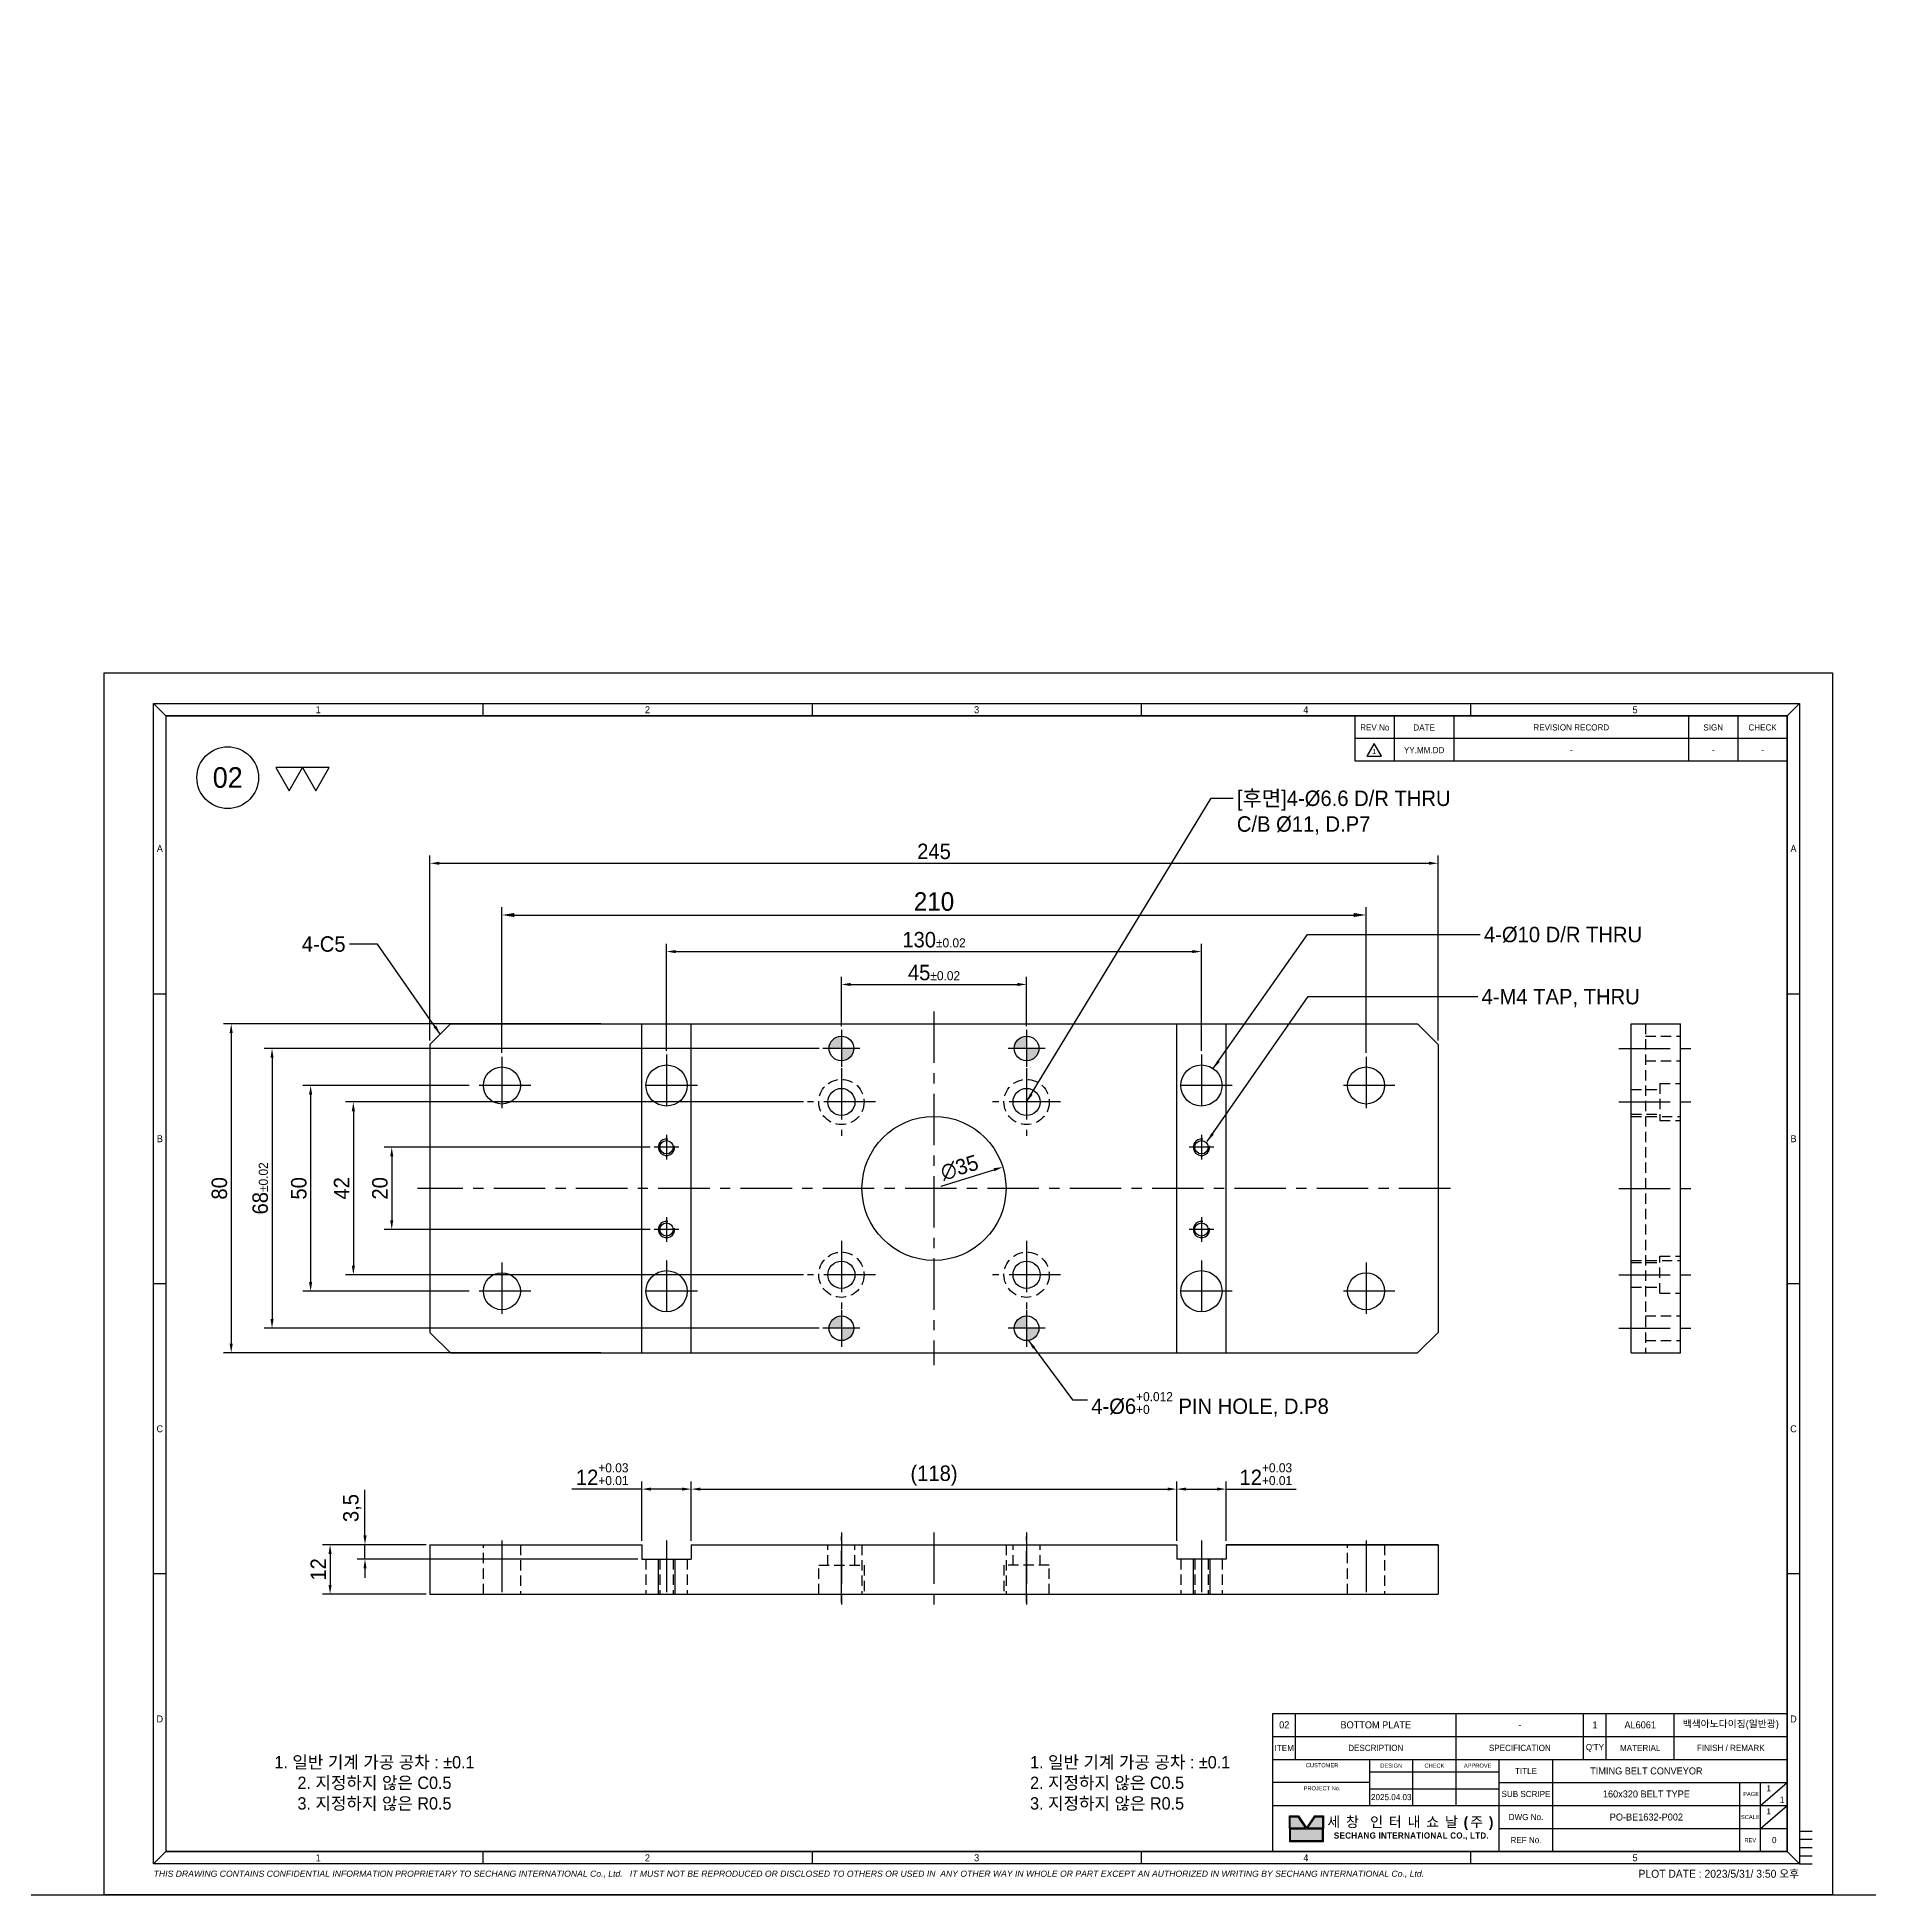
# Model space of a CAD drawing. Header units: inches. Extents: x 0 to 23821, y 0 to 11279.
# Drawn here: x 17463.3 to 17908.7, y 7287.6 to 7739.1 of the extents above; entities that cross this region are included whole.
import ezdxf
from ezdxf.enums import TextEntityAlignment as Align

# ---------------------------------------------------------------- set-up
doc = ezdxf.new("R2010")
doc.units = ezdxf.units.IN
doc.header["$LTSCALE"] = 10
doc.header["$MEASUREMENT"] = 0
for name, pattern in [('CENTER', [2, 1.25, -0.25, 0.25, -0.25]), ('HIDDEN', [0.375, 0.25, -0.125]), ('PHANTOM', [2.5, 1.25, -0.25, 0.25, -0.25, 0.25, -0.25])]:
    doc.linetypes.add(name, pattern=pattern)
doc.layers.get('Defpoints').update_dxf_attribs({"color": 8})
for name, color, linetype in [('11', 1, 'CENTER'), ('22', 2, 'HIDDEN'), ('66', 6, 'PHANTOM'), ('77', 40, 'HIDDEN'), ('CENTER LINE', 1, 'CENTER'), ('HIDDEN LINE', 4, 'HIDDEN'), ('T', 3, 'Continuous')]:
    doc.layers.add(name, color=color, linetype=linetype)
doc.styles.add('SCI', font='')
doc.styles.get('SCI').set_extended_font_data('Gulim')
doc.dimstyles.new('SCH', dxfattribs={"dimtxt": 2.5, "dimasz": 2, "dimexe": 1.25, "dimexo": 0.625, "dimtad": 1, "dimdec": 8, "dimtxsty": 'SCI', "dimcen": 2.5, "dimclrd": 4, "dimclre": 4, "dimclrt": 7, "dimadec": 8, "dimazin": 2, "dimtfac": 1, "dimtdec": 8, "dimtmove": 0, "dimatfit": 3, "dimfxl": 1, "dimarcsym": 0})
doc.dimstyles.new('SCH$0', dxfattribs={"dimtxt": 2.5, "dimasz": 2, "dimexe": 1.25, "dimexo": 0.625, "dimtad": 1, "dimdec": 3, "dimtxsty": 'SCI', "dimcen": 2.5, "dimclrd": 4, "dimclre": 4, "dimclrt": 7, "dimadec": 8, "dimazin": 2, "dimtfac": 1, "dimtdec": 3, "dimtmove": 0, "dimatfit": 3, "dimfxl": 1, "dimarcsym": 0})

# ---------------------------------------------------------------- blocks, each defined once
blk = doc.blocks.new('A$C5b8731fd')
for p, q in [((0, 0), (-2.25, -3.9)), ((2.25, -3.9), (0, 0)), ((-2.25, -3.9), (2.25, -3.9))]:
    blk.add_line(p, q)
blk = doc.blocks.new('*U546')
at = {"color": 2}
for points in [[(0, 0), (1.5, 2.6), (-1.5, 2.6)], [(3, 0), (4.5, 2.6), (1.5, 2.6)]]:
    blk.add_lwpolyline(points, close=True, dxfattribs=at)
blk = doc.blocks.new('SECHANG TITLE')
h = blk.add_hatch(color=162)
h.dxf.hatch_style = 1
h.paths.add_polyline_path([(6.08, -25.11), (4.21, -25.11), (4.21, -27.9), (7.94, -27.9)])
h.paths.add_polyline_path([(12.06, -25.11), (10.19, -25.11), (8.33, -27.9), (12.06, -27.9)])
h.paths.add_polyline_path([(12.06, -28.1), (4.21, -28.1), (4.21, -30.89), (12.06, -30.89)])
at = {"color": 3}
for p, q in [((125, 0), (125, -33.6)), ((0, -5.6), (125, -5.6)), ((0, -33.6), (0, -5.6)), ((5.5, -11.2), (5.5, -5.6)), ((44.5, -22.4), (44.5, -5.6)), ((75.5, -11.2), (75.5, -5.6)), ((81, -11.2), (81, -5.6)), ((97.5, -11.2), (97.5, -5.6)), ((0, -11.2), (125, -11.2)), ((23.5, -11.2), (23.5, -22.4)), ((34, -22.4), (34, -11.2)), ((55, -33.6), (55, -11.2)), ((68, -33.6), (68, -11.2)), ((23.5, -16.8), (0, -16.8)), ((23.5, -14.2), (55, -14.2)), ((55, -16.8), (125, -16.8)), ((113.5, -33.6), (113.5, -16.8)), ((118.5, -22.4), (125, -16.8)), ((118.5, -33.6), (118.5, -16.8)), ((0, -22.4), (125, -22.4)), ((23.5, -18.3), (55, -18.3)), ((118.5, -28), (125, -22.4)), ((55, -28), (125, -28)), ((0, -33.6), (125, -33.6))]:
    blk.add_line(p, q, dxfattribs=at)
for p, q in [((4, -28), (4, -24.9)), ((4, -24.9), (6.19, -24.9)), ((4.21, -27.9), (4.21, -25.11)), ((4.21, -25.11), (6.08, -25.11)), ((6.08, -25.11), (7.94, -27.9)), ((6.19, -24.9), (8.13, -27.81)), ((10.08, -24.9), (8.13, -27.81)), ((10.19, -25.11), (8.33, -27.9)), ((10.08, -24.9), (12.27, -24.9)), ((10.19, -25.11), (12.06, -25.11)), ((12.06, -25.11), (12.06, -27.9)), ((12.27, -24.9), (12.27, -28)), ((4, -28), (4, -31.1)), ((4, -31.1), (12.27, -31.1)), ((7.94, -27.9), (4.21, -27.9)), ((12.06, -28.1), (4.21, -28.1)), ((4.21, -28.1), (4.21, -30.89)), ((4.21, -30.89), (12.06, -30.89)), ((12.06, -27.9), (8.33, -27.9)), ((12.06, -30.89), (12.06, -28.1)), ((12.27, -31.1), (12.27, -28))]:
    blk.add_line(p, q)
at = {"attachment_point": 5, "style": 'SCI'}
for s, insert, char_height, width in [('ITEM', (2.75, -8.4), 1.5, 5.5), ('DESCRIPTION', (25, -8.4), 1.5, 39), ('SPECIFICATION', (60, -8.4), 1.5, 31), ("Q'TY", (78.25, -8.4), 1.5, 5.5), ('MATERIAL', (89.25, -8.4), 1.5, 16.5), ('FINISH / REMARK', (111.25, -8.4), 1.5, 27.5), (' CUSTOMER', (11.75, -12.6), 1, 23.5), ('DESIGN', (28.75, -12.7), 1, 10.5), ('CHECK', (39.25, -12.7), 1, 10.5), ('APPROVE', (49.75, -12.7), 1, 10.5), ('TITLE', (61.5, -14), 1.5, 13), (' PROJECT No.', (11.75, -18.2), 1, 23.5), ('SUB SCRIPE', (61.5, -19.6), 1.5, 13), (' PAGE', (116, -19.6), 1, 5), ('{\\fGulim|b1|i0|c129|p50;\\T1.45;세창 인터내쇼날(주)}', (33.63, -26.75), 2.5, 38.7333), ('DWG No.', (61.5, -25.2), 1.5, 13), ('SCALE', (116, -25.2), 1, 5), ('{\\fGulim|b1|i0|c129|p50;\\T1.05;SECHANG INTERNATIONAL CO., LTD.}', (33.63, -29.85), 1.5, 38.7333), ('REF No.', (61.5, -30.8), 1.5, 13), ('REV', (116, -30.8), 1, 5)]:
    blk.add_mtext(s, dxfattribs=dict(at, insert=insert, char_height=char_height, width=width))
blk = doc.blocks.new('SECHANG REV')
at = {"color": 7}
blk.add_line((-52.5, 0), (-52.5, 5.5), dxfattribs=at)
at = {"color": 3}
for p, q in [((-43, 5.5), (-43, 0)), ((-28.5, 5.5), (-28.5, 0)), ((28.5, 5.5), (28.5, 0)), ((40.5, 5.5), (40.5, 0)), ((52.5, 5.5), (52.5, 0))]:
    blk.add_line(p, q, dxfattribs=at)
blk.add_line((52.5, 0), (-52.5, 0))
blk = doc.blocks.new('SECHANG A3')
at = {"color": 2}
for p, q in [((-198, 289.5), (-195, 286.5)), ((-118, 289.5), (-118, 286.5)), ((-38, 289.5), (-38, 286.5)), ((42, 289.5), (42, 286.5)), ((122, 289.5), (122, 286.5)), ((202, 289.5), (199, 286.5)), ((-195, 10.5), (-198, 7.5)), ((-118, 10.5), (-118, 7.5)), ((-38, 10.5), (-38, 7.5)), ((42, 10.5), (42, 7.5)), ((122, 10.5), (122, 7.5)), ((199, 10.5), (202, 7.5))]:
    blk.add_line(p, q, dxfattribs=at)
at = {"color": 3}
blk.add_line((94, 286.5), (199, 286.5), dxfattribs=at)
for p, q in [((-198, 219), (-195, 219)), ((199, 219), (202, 219)), ((-195, 148.5), (-198, 148.5)), ((202, 148.5), (199, 148.5)), ((-195, 78), (-198, 78)), ((202, 78), (199, 78)), ((202, 15.5), (205, 15.5))]:
    blk.add_line(p, q)
at = {"color": 1}
blk.add_lwpolyline([(-210, 297), (210, 297), (210, 0), (-210, 0)], close=True, dxfattribs=at)
at = {"color": 2}
blk.add_lwpolyline([(-198, 289.5), (202, 289.5), (202, 7.5), (-198, 7.5)], close=True, dxfattribs=at)
at = {"const_width": 0.4}
blk.add_lwpolyline([(-195, 286.5), (199, 286.5), (199, 10.5), (-195, 10.5)], close=True, dxfattribs=at)
at = {"layer": '11', "ltscale": 5}
blk.add_line((202, 11.5), (205, 11.5), dxfattribs=at)
at = {"layer": '22', "ltscale": 5}
blk.add_line((202, 13.5), (205, 13.5), dxfattribs=at)
at = {"layer": '66', "ltscale": 3}
blk.add_line((202, 9.5), (205, 9.5), dxfattribs=at)
at = {"layer": 'T'}
blk.add_line((202, 7.5), (205, 7.5), dxfattribs=at)
for name, p in [('SECHANG REV', (146.5, 281)), ('SECHANG TITLE', (74, 44.1))]:
    blk.add_blockref(name, p)
at = {"linetype": 'Continuous', "style": 'SCI'}
blk.add_text('PLOT DATE : 2023/5/31/ 3:50 오후', height=1.92, dxfattribs=at).set_placement((201.86, 4.16), align=Align.RIGHT)
at = {"color": 2, "style": 'SCI'}
for s, insert, char_height, width, attachment_point in [('1', (-158, 288), 1.7, 80, 5), ('2', (-78, 288), 1.7, 80, 5), ('3', (2, 288), 1.7, 80, 5), ('4', (82, 288), 1.7, 80, 5), ('5', (162, 288), 1.7, 80, 5), ('A', (-196.5, 254.25), 1.7, 3, 5), ('A', (200.5, 254.25), 1.7, 3, 5), ('B', (-196.5, 183.75), 1.7, 3, 5), ('B', (200.5, 183.75), 1.7, 3, 5), ('C', (-196.5, 113.25), 1.7, 3, 5), ('C', (200.5, 113.25), 1.7, 3, 5), ('D', (-196.5, 42.75), 1.7, 3, 5), ('D', (200.5, 42.75), 1.7, 3, 5), ('1. 일반 기계 가공 공차 : ±0.1\\P2. 지정하지 않은 C0.5\\P3. 지정하지 않은 R0.5', (14.98, 27.07), 3, 83.5818, 4), ('TIMING BELT CONVEYOR', (164.75, 30.1), 1.7, 45.5, 5), ('2025.04.03', (102.75, 23.75), 1.5, 10.5, 5), ('\\pi1.42726;1', (195.75, 23.1), 1.5, 3.25, 4), ('1', (-158, 9), 1.7, 80, 5), ('2', (-78, 9), 1.7, 80, 5), ('3', (2, 9), 1.7, 80, 5), ('4', (82, 9), 1.7, 80, 5), ('5', (162, 9), 1.7, 80, 5)]:
    blk.add_mtext(s, dxfattribs=dict(at, insert=insert, char_height=char_height, width=width, attachment_point=attachment_point))
at = {"char_height": 1.5, "attachment_point": 5, "style": 'SCI'}
for s, insert, width in [('REV.No', (98.75, 283.7), 9.5), ('DATE', (110.75, 283.7), 14.5), ('REVISION RECORD', (146.5, 283.7), 57), ('SIGN', (181, 283.7), 12), ('CHECK', (193, 283.7), 12)]:
    blk.add_mtext(s, dxfattribs=dict(at, insert=insert, width=width))
at = {"color": 3, "insert": (-198, 5), "char_height": 1.5, "width": 400.0238, "attachment_point": 4, "style": 'SCI'}
blk.add_mtext('{\\fArial|b0|i1|c0|p34;THIS DRAWING CONTAINS CONFIDENTIAL INFORMATION PROPRIETARY TO SECHANG INTERNATIONAL Co., Ltd.   IT MUST NOT BE REPRODUCED OR DISCLOSED TO OTHERS OR USED IN  ANY OTHER WAY IN WHOLE OR PART EXCEPT AN AUTHORIZED IN WRITING BY SECHANG INTERNATIONAL Co., Ltd.  }', dxfattribs=at)
blk = doc.blocks.new('A$C22515e4a')
at = {"color": 3}
for p, q in [((0, 0), (125, 0)), ((0, -5.6), (0, 0)), ((5.5, -5.6), (5.5, 0)), ((44.5, -5.6), (44.5, 0)), ((75.5, -5.6), (75.5, 0)), ((81, -5.6), (81, 0)), ((97.5, -5.6), (97.5, 0)), ((125, 0), (125, -5.6))]:
    blk.add_line(p, q, dxfattribs=at)
blk = doc.blocks.new('A$C5B735772')
for p, q in [((-12, 0), (-12, 80)), ((-12, 80), (0, 80)), ((0, 0), (0, 80)), ((-12, 0), (0, 0))]:
    blk.add_line(p, q)
at = {"layer": 'CENTER LINE'}
for p, q in [((-15, 74), (3, 74)), ((-15, 61), (3, 61)), ((-15, 40), (3, 40)), ((-15, 19), (3, 19)), ((-15, 6), (3, 6))]:
    blk.add_line(p, q, dxfattribs=at)
at = {"layer": 'HIDDEN LINE'}
for p, q in [((-8.5, 80), (-8.5, 0)), ((-8.5, 77), (0, 77)), ((-8.5, 71), (0, 71)), ((-12, 64), (-5, 64)), ((-5, 65.5), (-5, 56.5)), ((-5, 65.5), (0, 65.5)), ((-12, 58), (-5, 58)), ((-12, 57.5), (0, 57.5)), ((-5, 56.5), (0, 56.5)), ((-5, 14.5), (-5, 23.5)), ((-5, 23.5), (0, 23.5)), ((-12, 22.5), (0, 22.5)), ((-12, 22), (-5, 22)), ((-12, 16), (-5, 16)), ((-5, 14.5), (0, 14.5)), ((-8.5, 9), (0, 9)), ((-8.5, 3), (0, 3))]:
    blk.add_line(p, q, dxfattribs=at)
blk = doc.blocks.new('*D1831')
at = {"color": 4, "lineweight": -2, "transparency": 16777216}
for p, q in [((17658.75, 7498.76), (17658.75, 7510.75)), ((17661, 7508.88), (17701.5, 7508.88)), ((17703.75, 7498.76), (17703.75, 7510.75))]:
    blk.add_line(p, q, dxfattribs=at)
at = {"color": 4, "transparency": 16777216}
for points in [[(17661, 7509.25), (17661, 7508.5), (17658.75, 7508.88)], [(17701.5, 7509.25), (17701.5, 7508.5), (17703.75, 7508.88)]]:
    blk.add_solid(points, dxfattribs=at)
at = {"layer": 'Defpoints', "color": 0, "transparency": 16777216}
for p in [(17703.75, 7508.88), (17658.75, 7497.82), (17703.75, 7497.82)]:
    blk.add_point(p, dxfattribs=at)
at = {"color": 7, "transparency": 16777216, "insert": (17681.25, 7511.74), "char_height": 3.75, "width": 14.2181, "attachment_point": 5, "style": 'SCI'}
blk.add_mtext('45{\\H0.59x;%%P0.02}', dxfattribs=at)
blk = doc.blocks.new('*D1832')
at = {"color": 4, "lineweight": -2, "transparency": 16777216}
for p, q in [((17610.25, 7386.23), (17593.22, 7386.23)), ((17610.25, 7373.65), (17610.25, 7388.11)), ((17620, 7386.23), (17612.5, 7386.23)), ((17622.25, 7373.65), (17622.25, 7388.11))]:
    blk.add_line(p, q, dxfattribs=at)
at = {"color": 4, "transparency": 16777216}
for points in [[(17612.5, 7386.61), (17612.5, 7385.86), (17610.25, 7386.23)], [(17620, 7386.61), (17620, 7385.86), (17622.25, 7386.23)]]:
    blk.add_solid(points, dxfattribs=at)
at = {"layer": 'Defpoints', "color": 0, "transparency": 16777216}
for p in [(17622.25, 7386.23), (17610.25, 7372.71), (17622.25, 7372.71)]:
    blk.add_point(p, dxfattribs=at)
at = {"color": 7, "transparency": 16777216, "insert": (17600.61, 7389.86), "char_height": 3.75, "attachment_point": 5, "style": 'SCI'}
blk.add_mtext('12{\\H0.59x;\\S+0.03^ +0.01;}', dxfattribs=at)
blk = doc.blocks.new('*D1833')
at = {"color": 4, "lineweight": -2, "transparency": 16777216}
for p, q in [((17740.25, 7373.65), (17740.25, 7388.11)), ((17742.5, 7386.23), (17750, 7386.23)), ((17752.25, 7373.65), (17752.25, 7388.11)), ((17752.25, 7386.23), (17769.27, 7386.23))]:
    blk.add_line(p, q, dxfattribs=at)
at = {"color": 4, "transparency": 16777216}
for points in [[(17742.5, 7386.61), (17742.5, 7385.86), (17740.25, 7386.23)], [(17750, 7386.61), (17750, 7385.86), (17752.25, 7386.23)]]:
    blk.add_solid(points, dxfattribs=at)
at = {"layer": 'Defpoints', "color": 0, "transparency": 16777216}
for p in [(17752.25, 7386.23), (17740.25, 7372.71), (17752.25, 7372.71)]:
    blk.add_point(p, dxfattribs=at)
at = {"color": 7, "transparency": 16777216, "insert": (17761.88, 7389.86), "char_height": 3.75, "attachment_point": 5, "style": 'SCI'}
blk.add_mtext('12{\\H0.59x;\\S+0.03^ +0.01;}', dxfattribs=at)
blk = doc.blocks.new('*D1722')
at = {"color": 4, "lineweight": -2, "transparency": 16777216}
for p, q in [((17622.25, 7373.65), (17622.25, 7388.11)), ((17624.5, 7386.23), (17738, 7386.23)), ((17740.25, 7373.65), (17740.25, 7388.11))]:
    blk.add_line(p, q, dxfattribs=at)
at = {"color": 4, "transparency": 16777216}
for points in [[(17624.5, 7386.61), (17624.5, 7385.86), (17622.25, 7386.23)], [(17738, 7386.61), (17738, 7385.86), (17740.25, 7386.23)]]:
    blk.add_solid(points, dxfattribs=at)
at = {"layer": 'Defpoints', "color": 0, "transparency": 16777216}
for p in [(17740.25, 7386.23), (17622.25, 7372.71), (17740.25, 7372.71)]:
    blk.add_point(p, dxfattribs=at)
at = {"color": 7, "transparency": 16777216, "insert": (17681.25, 7389.53), "char_height": 3.75, "attachment_point": 5, "style": 'SCI'}
blk.add_mtext('(118)', dxfattribs=at)
blk = doc.blocks.new('*D1834')
at = {"color": 4, "lineweight": -2, "transparency": 16777216}
for p, q in [((17542.97, 7374.96), (17542.97, 7386.05)), ((17557.81, 7372.71), (17541.1, 7372.71)), ((17542.97, 7369.21), (17542.97, 7372.71)), ((17609.31, 7369.21), (17541.1, 7369.21)), ((17542.97, 7366.96), (17542.97, 7364.71))]:
    blk.add_line(p, q, dxfattribs=at)
at = {"color": 4, "transparency": 16777216}
for points in [[(17542.6, 7374.96), (17543.35, 7374.96), (17542.97, 7372.71)], [(17542.6, 7366.96), (17543.35, 7366.96), (17542.97, 7369.21)]]:
    blk.add_solid(points, dxfattribs=at)
at = {"layer": 'Defpoints', "color": 0, "transparency": 16777216}
for p in [(17542.97, 7372.71), (17558.75, 7372.71), (17610.25, 7369.21)]:
    blk.add_point(p, dxfattribs=at)
at = {"color": 7, "transparency": 16777216, "insert": (17539.88, 7381.63), "char_height": 3.75, "attachment_point": 5, "rotation": 90, "style": 'SCI'}
blk.add_mtext('3,5', dxfattribs=at)
blk = doc.blocks.new('*D1835')
at = {"color": 4, "lineweight": -2, "transparency": 16777216}
for p, q in [((17557.81, 7372.71), (17532.61, 7372.71)), ((17534.48, 7370.46), (17534.48, 7362.96)), ((17557.81, 7360.71), (17532.61, 7360.71))]:
    blk.add_line(p, q, dxfattribs=at)
at = {"color": 4, "transparency": 16777216}
for points in [[(17534.11, 7370.46), (17534.86, 7370.46), (17534.48, 7372.71)], [(17534.11, 7362.96), (17534.86, 7362.96), (17534.48, 7360.71)]]:
    blk.add_solid(points, dxfattribs=at)
at = {"layer": 'Defpoints', "color": 0, "transparency": 16777216}
for p in [(17558.75, 7372.71), (17534.48, 7360.71), (17558.75, 7360.71)]:
    blk.add_point(p, dxfattribs=at)
at = {"color": 7, "transparency": 16777216, "insert": (17531.62, 7366.71), "char_height": 3.75, "attachment_point": 5, "rotation": 90, "style": 'SCI'}
blk.add_mtext('12', dxfattribs=at)
blk = doc.blocks.new('*D1836')
at = {"color": 4, "lineweight": -2, "transparency": 16777216}
for p, q in [((17649.56, 7480.32), (17538.27, 7480.32)), ((17540.14, 7478.07), (17540.14, 7440.57)), ((17649.56, 7438.32), (17538.27, 7438.32))]:
    blk.add_line(p, q, dxfattribs=at)
at = {"color": 4, "transparency": 16777216}
for points in [[(17539.77, 7478.07), (17540.52, 7478.07), (17540.14, 7480.32)], [(17539.77, 7440.57), (17540.52, 7440.57), (17540.14, 7438.32)]]:
    blk.add_solid(points, dxfattribs=at)
at = {"layer": 'Defpoints', "color": 0, "transparency": 16777216}
for p in [(17650.5, 7480.32), (17540.14, 7438.32), (17650.5, 7438.32)]:
    blk.add_point(p, dxfattribs=at)
at = {"color": 7, "transparency": 16777216, "insert": (17537.28, 7459.32), "char_height": 3.75, "attachment_point": 5, "rotation": 90, "style": 'SCI'}
blk.add_mtext('42', dxfattribs=at)
blk = doc.blocks.new('*D1837')
at = {"color": 4, "lineweight": -2, "transparency": 16777216}
for p, q in [((17612.31, 7469.32), (17547.6, 7469.32)), ((17549.47, 7467.07), (17549.47, 7451.57)), ((17612.31, 7449.32), (17547.6, 7449.32))]:
    blk.add_line(p, q, dxfattribs=at)
at = {"color": 4, "transparency": 16777216}
for points in [[(17549.1, 7467.07), (17549.85, 7467.07), (17549.47, 7469.32)], [(17549.1, 7451.57), (17549.85, 7451.57), (17549.47, 7449.32)]]:
    blk.add_solid(points, dxfattribs=at)
at = {"layer": 'Defpoints', "color": 0, "transparency": 16777216}
for p in [(17613.25, 7469.32), (17549.47, 7449.32), (17613.25, 7449.32)]:
    blk.add_point(p, dxfattribs=at)
at = {"color": 7, "transparency": 16777216, "insert": (17546.61, 7459.32), "char_height": 3.75, "attachment_point": 5, "rotation": 90, "style": 'SCI'}
blk.add_mtext('20', dxfattribs=at)
blk = doc.blocks.new('*D1838')
at = {"color": 4, "lineweight": -2, "transparency": 16777216}
for p, q in [((17568.31, 7484.32), (17527.88, 7484.32)), ((17529.76, 7482.07), (17529.76, 7436.57)), ((17568.31, 7434.32), (17527.88, 7434.32))]:
    blk.add_line(p, q, dxfattribs=at)
at = {"color": 4, "transparency": 16777216}
for points in [[(17529.38, 7482.07), (17530.13, 7482.07), (17529.76, 7484.32)], [(17529.38, 7436.57), (17530.13, 7436.57), (17529.76, 7434.32)]]:
    blk.add_solid(points, dxfattribs=at)
at = {"layer": 'Defpoints', "color": 0, "transparency": 16777216}
for p in [(17569.25, 7484.32), (17529.76, 7434.32), (17569.25, 7434.32)]:
    blk.add_point(p, dxfattribs=at)
at = {"color": 7, "transparency": 16777216, "insert": (17526.9, 7459.32), "char_height": 3.75, "attachment_point": 5, "rotation": 90, "style": 'SCI'}
blk.add_mtext('50', dxfattribs=at)
blk = doc.blocks.new('*D1839')
at = {"color": 4, "lineweight": -2, "transparency": 16777216}
for p, q in [((17653.31, 7493.32), (17518.51, 7493.32)), ((17520.38, 7491.07), (17520.38, 7427.57)), ((17653.31, 7425.32), (17518.51, 7425.32))]:
    blk.add_line(p, q, dxfattribs=at)
at = {"color": 4, "transparency": 16777216}
for points in [[(17520.01, 7491.07), (17520.76, 7491.07), (17520.38, 7493.32)], [(17520.01, 7427.57), (17520.76, 7427.57), (17520.38, 7425.32)]]:
    blk.add_solid(points, dxfattribs=at)
at = {"layer": 'Defpoints', "color": 0, "transparency": 16777216}
for p in [(17654.25, 7493.32), (17520.38, 7425.32), (17654.25, 7425.32)]:
    blk.add_point(p, dxfattribs=at)
at = {"color": 7, "transparency": 16777216, "insert": (17517.52, 7459.32), "char_height": 3.75, "attachment_point": 5, "rotation": 90, "style": 'SCI'}
blk.add_mtext('68{\\H0.59x;%%p0.02}', dxfattribs=at)
blk = doc.blocks.new('*D1840')
at = {"color": 4, "lineweight": -2, "transparency": 16777216}
for p, q in [((17600.31, 7499.32), (17508.58, 7499.32)), ((17510.46, 7497.07), (17510.46, 7421.57)), ((17600.31, 7419.32), (17508.58, 7419.32))]:
    blk.add_line(p, q, dxfattribs=at)
at = {"color": 4, "transparency": 16777216}
for points in [[(17510.08, 7497.07), (17510.83, 7497.07), (17510.46, 7499.32)], [(17510.08, 7421.57), (17510.83, 7421.57), (17510.46, 7419.32)]]:
    blk.add_solid(points, dxfattribs=at)
at = {"layer": 'Defpoints', "color": 0, "transparency": 16777216}
for p in [(17601.25, 7499.32), (17510.46, 7419.32), (17601.25, 7419.32)]:
    blk.add_point(p, dxfattribs=at)
at = {"color": 7, "transparency": 16777216, "insert": (17507.6, 7459.32), "char_height": 3.75, "attachment_point": 5, "rotation": 90, "style": 'SCI'}
blk.add_mtext('80', dxfattribs=at)
blk = doc.blocks.new('*D1841')
at = {"color": 4, "lineweight": -2, "transparency": 16777216}
for p, q in [((17616.25, 7492.76), (17616.25, 7518.74)), ((17618.5, 7516.86), (17744, 7516.86)), ((17746.25, 7492.76), (17746.25, 7518.74))]:
    blk.add_line(p, q, dxfattribs=at)
at = {"color": 4, "transparency": 16777216}
for points in [[(17618.5, 7517.24), (17618.5, 7516.49), (17616.25, 7516.86)], [(17744, 7517.24), (17744, 7516.49), (17746.25, 7516.86)]]:
    blk.add_solid(points, dxfattribs=at)
at = {"layer": 'Defpoints', "color": 0, "transparency": 16777216}
for p in [(17746.25, 7516.86), (17616.25, 7491.82), (17746.25, 7491.82)]:
    blk.add_point(p, dxfattribs=at)
at = {"color": 7, "transparency": 16777216, "insert": (17681.25, 7519.73), "char_height": 3.75, "attachment_point": 5, "style": 'SCI'}
blk.add_mtext('130{\\H0.59x;%%p0.02}', dxfattribs=at)
blk = doc.blocks.new('*D1842')
at = {"color": 4, "lineweight": -2, "transparency": 16777216}
for p, q in [((17558.75, 7495.26), (17558.75, 7540.2)), ((17803.75, 7495.26), (17803.75, 7540.2)), ((17561, 7538.32), (17801.5, 7538.32))]:
    blk.add_line(p, q, dxfattribs=at)
at = {"color": 4, "transparency": 16777216}
for points in [[(17561, 7538.7), (17561, 7537.95), (17558.75, 7538.32)], [(17801.5, 7538.7), (17801.5, 7537.95), (17803.75, 7538.32)]]:
    blk.add_solid(points, dxfattribs=at)
at = {"layer": 'Defpoints', "color": 0, "transparency": 16777216}
for p in [(17803.75, 7538.32), (17558.75, 7494.32), (17803.75, 7494.32)]:
    blk.add_point(p, dxfattribs=at)
at = {"color": 7, "transparency": 16777216, "insert": (17681.25, 7541.19), "char_height": 3.75, "attachment_point": 5, "style": 'SCI'}
blk.add_mtext('245', dxfattribs=at)
blk = doc.blocks.new('*D1843')
at = {"color": 4, "lineweight": -2, "transparency": 16777216}
blk.add_line((17682.98, 7459.86), (17695.81, 7463.84), dxfattribs=at)
at = {"color": 4, "transparency": 16777216}
blk.add_solid([(17695.7, 7464.2), (17695.92, 7463.48), (17697.96, 7464.5)], dxfattribs=at)
at = {"layer": 'Defpoints', "color": 0, "transparency": 16777216}
for p in [(17697.96, 7464.5), (17664.53, 7454.13)]:
    blk.add_point(p, dxfattribs=at)
at = {"color": 7, "transparency": 16777216, "insert": (17687.45, 7464.34), "char_height": 3.75, "attachment_point": 5, "rotation": 17.2402, "style": 'SCI'}
blk.add_mtext('∅35', dxfattribs=at)
blk = doc.blocks.new('A$Cde07e962')
h = blk.add_hatch(color=256)
h.paths.add_polyline_path([(34, 19.5), (34, 22.5), (31, 22.5, 0.414214)])
h.paths.add_polyline_path([(37, 22.5, 0.414214), (34, 25.5), (34, 22.5)])
h.paths.add_polyline_path([(34, -25.5), (34, -22.5), (31, -22.5, 0.414214)])
h.paths.add_polyline_path([(37, -22.5, 0.414214), (34, -19.5), (34, -22.5)])
h.paths.add_polyline_path([(-31, 22.5, 0.414214), (-34, 25.5), (-34, 22.5)])
h.paths.add_polyline_path([(-34, 19.5), (-34, 22.5), (-37, 22.5, 0.414214)])
h.paths.add_polyline_path([(-31, -22.5, 0.414214), (-34, -19.5), (-34, -22.5)])
h.paths.add_polyline_path([(-34, -25.5), (-34, -22.5), (-37, -22.5, 0.414214)])
for p, q in [((-40, 117.5), (-35, 122.5)), ((-35, 122.5), (35, 122.5)), ((35, 122.5), (40, 117.5)), ((-40, -117.5), (-40, 117.5)), ((40, -117.5), (40, 117.5)), ((40, 71), (-40, 71)), ((40, 59), (-40, 59)), ((40, -59), (-40, -59)), ((40, -71), (-40, -71)), ((-35, -122.5), (-40, -117.5)), ((40, -117.5), (35, -122.5)), ((-35, -122.5), (35, -122.5))]:
    blk.add_line(p, q)
for centre, radius in [((-25, 105), 4.5), ((25, 105), 4.5), ((-25, 65), 5), ((25, 65), 5), ((-10, 65), 1.62), ((10, 65), 1.62), ((-34, 22.5), 3), ((-21, 22.5), 3.3), ((21, 22.5), 3.3), ((34, 22.5), 3), ((0, 0), 17.5), ((-34, -22.5), 3), ((-21, -22.5), 3.3), ((21, -22.5), 3.3), ((34, -22.5), 3), ((-25, -65), 5), ((25, -65), 5), ((-10, -65), 1.62), ((10, -65), 1.62), ((-25, -105), 4.5), ((25, -105), 4.5)]:
    blk.add_circle(centre, radius)
at = {"layer": '11'}
for p, q in [((0, 125.5), (0, -125.5)), ((-25, 112), (-25, 98)), ((25, 112), (25, 98)), ((-32, 105), (-18, 105)), ((18, 105), (32, 105)), ((-25, 72.5), (-25, 57.5)), ((25, 72.5), (25, 57.5)), ((-10, 68), (-10, 62)), ((10, 68), (10, 62)), ((-32.5, 65), (-17.5, 65)), ((-13, 65), (-7, 65)), ((7, 65), (13, 65)), ((17.5, 65), (32.5, 65)), ((-21, 30.75), (-21, 14.25)), ((21, 30.75), (21, 14.25)), ((-34, 27), (-34, 18)), ((34, 27), (34, 18)), ((-38.5, 22.5), (-29.5, 22.5)), ((-29.25, 22.5), (-12.75, 22.5)), ((12.75, 22.5), (29.25, 22.5)), ((29.5, 22.5), (38.5, 22.5)), ((-43, 0), (43, 0)), ((-34, -18), (-34, -27)), ((-21, -14.25), (-21, -30.75)), ((21, -14.25), (21, -30.75)), ((34, -18), (34, -27)), ((-38.5, -22.5), (-29.5, -22.5)), ((-29.25, -22.5), (-12.75, -22.5)), ((12.75, -22.5), (29.25, -22.5)), ((29.5, -22.5), (38.5, -22.5)), ((-25, -57.5), (-25, -72.5)), ((25, -57.5), (25, -72.5)), ((-10, -62), (-10, -68)), ((10, -62), (10, -68)), ((-32.5, -65), (-17.5, -65)), ((-13, -65), (-7, -65)), ((7, -65), (13, -65)), ((17.5, -65), (32.5, -65)), ((-25, -98), (-25, -112)), ((25, -98), (25, -112)), ((-32, -105), (-18, -105)), ((18, -105), (32, -105))]:
    blk.add_line(p, q, dxfattribs=at)
at = {"layer": '22'}
for centre in [(-21, 22.5), (21, 22.5), (-21, -22.5), (21, -22.5)]:
    blk.add_circle(centre, 5.5, dxfattribs=at)
at = {"layer": 'T'}
for centre in [(-10, 65), (10, 65), (-10, -65), (10, -65)]:
    blk.add_arc(centre, 2, 170.0082, 99.9928, dxfattribs=at)
blk = doc.blocks.new('A$Cbb017167')
for p, q in [((-37.5, 12), (14, 12)), ((-37.5, 12), (-37.5, 0)), ((14, 12), (14, 8.5)), ((26, 12), (144, 12)), ((26, 12), (26, 8.5)), ((144, 12), (144, 8.5)), ((156, 12), (207.5, 12)), ((207.5, 12), (156, 12)), ((156, 12), (207.5, 12)), ((156, 12), (156, 8.5)), ((207.5, 12), (207.5, 0)), ((14, 8.5), (26, 8.5)), ((156, 8.5), (144, 8.5)), ((-37.5, 0), (207.5, 0))]:
    blk.add_line(p, q)
at = {"layer": '11'}
for p, q in [((62.5, 15), (62.5, -3)), ((62.5, -2), (62.5, 14)), ((85, 15), (85, -3)), ((107.5, 15), (107.5, -3)), ((107.5, -2), (107.5, 14)), ((-20, 13), (-20, -1)), ((20, 13), (20, -1)), ((150, 13), (150, -1)), ((190, 13), (190, -1))]:
    blk.add_line(p, q, dxfattribs=at)
at = {"layer": '22'}
for p, q in [((-24.5, 0), (-24.5, 12)), ((-15.5, 12), (-15.5, 0)), ((59.2, 7), (59.2, 12)), ((65.8, 7), (65.8, 12)), ((104.2, 7), (104.2, 12)), ((110.8, 7), (110.8, 12)), ((185.5, 0), (185.5, 12)), ((194.5, 12), (194.5, 0)), ((15, 8.5), (15, 0)), ((18.38, 8.5), (18.38, 0)), ((21.62, 8.5), (21.62, 0)), ((25, 8.5), (25, 0)), ((57, 0), (57, 7)), ((57, 7), (68, 7)), ((68, 7), (68, 0)), ((113, 7), (102, 7)), ((102, 7), (102, 0)), ((113, 0), (113, 7)), ((145, 8.5), (145, 0)), ((148.38, 8.5), (148.38, 0)), ((151.62, 8.5), (151.62, 0)), ((155, 8.5), (155, 0))]:
    blk.add_line(p, q, dxfattribs=at)
at = {"layer": '77'}
for p, q in [((67.5, 12), (67.5, 0)), ((102.5, 12), (102.5, 0))]:
    blk.add_line(p, q, dxfattribs=at)
at = {"layer": 'T'}
for p, q in [((18, 8.5), (18, 0)), ((22, 8.5), (22, 0)), ((148, 8.5), (148, 0)), ((152, 8.5), (152, 0))]:
    blk.add_line(p, q, dxfattribs=at)
blk = doc.blocks.new('*D2010')
at = {"color": 4, "lineweight": -2, "transparency": 16777216}
for p, q in [((17576.25, 7492.26), (17576.25, 7527.63)), ((17786.25, 7492.26), (17786.25, 7527.63)), ((17579.25, 7525.75), (17783.25, 7525.75))]:
    blk.add_line(p, q, dxfattribs=at)
at = {"color": 4, "transparency": 16777216}
for points in [[(17579.25, 7526.25), (17579.25, 7525.25), (17576.25, 7525.75)], [(17783.25, 7526.25), (17783.25, 7525.25), (17786.25, 7525.75)]]:
    blk.add_solid(points, dxfattribs=at)
at = {"layer": 'Defpoints', "color": 0, "transparency": 16777216}
for p in [(17786.25, 7525.75), (17576.25, 7491.32), (17786.25, 7491.32)]:
    blk.add_point(p, dxfattribs=at)
at = {"color": 7, "transparency": 16777216, "insert": (17681.25, 7529), "char_height": 4.5, "attachment_point": 5, "style": 'SCI'}
blk.add_mtext('210', dxfattribs=at)

msp = doc.modelspace()

# ---------------------------------------------------------------- linework, layer by layer
msp.add_lwpolyline([(16750, 7287.62955634), (20882.55034355, 7287.62955634), (20882.55034355, 8190.5429366), (16750, 8190.5429366)], close=True)
msp.add_circle((17509.61334036, 7559.12955634), 7.5)

# ---------------------------------------------------------------- block references
for name, p in [('SECHANG A3', (17689.61334036, 7287.62955634)), ('SECHANG REV', (17836.11334036, 7563.12955634)), ('A$Cbb017167', (17596.24547038, 7360.71085873)), ('A$C22515e4a', (17763.61334036, 7331.72955634))]:
    msp.add_blockref(name, p)
for name, p, xscale, yscale, zscale in [('A$C5b8731fd', (17788.22237866, 7567.46235646), 0.7999999999999998, 0.7999999999999998, 0.7999999999999998), ('*U546', (17524.55553784, 7555.95161433), 2.16666666666689, 2.16666666666689, 2.16666666666689)]:
    msp.add_blockref(name, p, dxfattribs=dict(xscale=xscale, yscale=yscale, zscale=zscale))
at = {"rotation": 270}
msp.add_blockref('A$Cde07e962', (17681.24547038, 7459.31833947), dxfattribs=at)
at = {"ltscale": 0.5}
msp.add_blockref('A$C5B735772', (17862.6629014, 7419.31833947), dxfattribs=at)

# ---------------------------------------------------------------- texts
at = {"attachment_point": 5, "style": 'SCI'}
for s, insert, char_height, width in [('YY.MM.DD', (17800.36334036, 7565.82955634), 1.5, 14.5), ('{\\fGulim|b0|i0|c129|p50;1}', (17788.22237866, 7565.51212706), 1.2, 3.6030894832), ('-', (17836.11334036, 7565.82955634), 1.5, 57), ('-', (17870.61334036, 7565.82955634), 1.5, 12), ('-', (17882.61334036, 7565.82955634), 1.5, 12)]:
    msp.add_mtext(s, dxfattribs=dict(at, insert=insert, char_height=char_height, width=width))
at = {"color": 2, "style": 'SCI'}
for s, insert, char_height, width, attachment_point in [('02', (17509.61334036, 7559.12955634), 5, 15, 5), ('02', (17766.36334036, 7328.92955634), 1.7, 5.5, 5), ('BOTTOM PLATE', (17788.61334036, 7328.92955634), 1.7, 39, 5), ('-', (17823.61334036, 7328.92955634), 1.7, 31, 5), ('1', (17841.86334036, 7328.92955634), 1.7, 5.5, 5), ('AL6061', (17852.86334036, 7328.92955634), 1.7, 16.5, 5), ('백색아노다이징(일반광)', (17874.86334036, 7328.92955634), 1.7, 27.5, 5), ('1. 일반 기계 가공 공차 : ±0.1\\P2. 지정하지 않은 C0.5\\P3. 지정하지 않은 R0.5', (17545.27940754, 7314.70075947), 3, 83.5818366287, 5), ('\\pi1.42726;1', (17882.11334036, 7313.52955634), 1.5, 3.25, 4), ('160x320 BELT TYPE', (17854.36334036, 7312.12955634), 1.7, 45.5, 5), ('PO-BE1632-P002', (17854.36334036, 7306.52955634), 1.7, 45.5, 5), ('\\pi1.42726;1', (17882.11334036, 7307.92955634), 1.5, 3.25, 4), ('\\pi2.78862;0', (17882.11334036, 7300.92955634), 1.5, 6.5, 4)]:
    msp.add_mtext(s, dxfattribs=dict(at, insert=insert, char_height=char_height, width=width, attachment_point=attachment_point))
at = {"color": 7, "char_height": 3.75, "style": 'SCI'}
for s, insert, attachment_point in [('[후면]4-%%C6.6 D/R THRU\\PC/B %%C11, D.P7', (17754.84787711, 7555.99246421), 1), ('4-%%C10 D/R THRU', (17814.89239004, 7522.8880798), 1), ('4-C5', (17538.25380724, 7516.77370243), 9), ('4-M4 TAP, THRU', (17814.32077792, 7507.78945588), 1), ('4-%%C6{\\H0.59x;\\S+0.012^ +0;} PIN HOLE, D.P8', (17719.45657784, 7409.80712528), 1)]:
    msp.add_mtext(s, dxfattribs=dict(at, insert=insert, attachment_point=attachment_point))

# ---------------------------------------------------------------- dimensions: what is measured, and where the dimension line sits
for base, p1, p2, dimstyle, override, picture, middle in [((17803.7454703799, 7538.3244062514), (17558.7454703799, 7494.318339475), (17803.7454703799, 7494.318339475), 'SCH', {"dimscale": 1.5, "dimasz": 1.5}, '*D1842', (17681.2454703799, 7541.1868396735)), ((17786.24547038, 7525.75109739), (17576.24547038, 7491.31833947), (17786.24547038, 7491.31833947), 'SCH$0', {"dimscale": 1.5, "dimtxt": 3}, '*D2010', (17681.24547038, 7529.0015135))]:
    dim = msp.add_linear_dim(base=base, p1=p1, p2=p2, dimstyle=dimstyle, override=override)
    dim.commit()
    dim.dimension.update_dxf_attribs({"geometry": picture, "text_midpoint": middle})
for base, p1, p2, text, picture, middle in [((17746.2454703799, 7516.8615064073), (17616.2454703799, 7491.818339475), (17746.2454703799, 7491.818339475), '<>{\\H0.59x;%%p0.02}', '*D1841', (17681.2454703799, 7519.7264365005)), ((17703.7454703799, 7508.8780754361), (17658.7454703799, 7497.818339475), (17703.7454703799, 7497.818339475), '<>{\\H0.59x;%%P0.02}', '*D1831', (17681.2454703799, 7511.7405088582)), ((17740.2454703799, 7386.2343725125), (17622.2454703799, 7372.7108587318), (17740.2454703799, 7372.7108587318), '(<>)', '*D1722', (17681.2454703799, 7389.5312267069)), ((17752.2454703799, 7386.2343725125), (17740.2454703799, 7372.7108587318), (17752.2454703799, 7372.7108587318), '<>{\\H0.59x;\\S+0.03^ +0.01;}', '*D1833', (17761.8831701136, 7389.8594807016))]:
    dim = msp.add_linear_dim(base=base, p1=p1, p2=p2, text=text, dimstyle='SCH', override={"dimscale": 1.5, "dimasz": 1.5})
    dim.commit()
    dim.dimension.update_dxf_attribs({"geometry": picture, "text_midpoint": middle})
for base, p1, p2, picture, middle in [((17510.4589155296, 7419.318339475), (17601.2454703799, 7499.318339475), (17601.2454703799, 7419.318339475), '*D1840', (17507.5989787786, 7459.318339475)), ((17529.7579763207, 7434.318339475), (17569.2454703799, 7484.318339475), (17569.2454703799, 7434.318339475), '*D1838', (17526.8980395697, 7459.318339475)), ((17540.1406534602, 7438.318339475), (17650.4954703799, 7480.318339475), (17650.4954703799, 7438.318339475), '*D1836', (17537.2782200381, 7459.318339475)), ((17549.4704855924, 7449.318339475), (17613.2454703799, 7469.318339475), (17613.2454703799, 7449.318339475), '*D1837', (17546.6105488414, 7459.318339475)), ((17542.97265711, 7372.71085873), (17610.24547038, 7369.21085873), (17558.74547038, 7372.71085873), '*D1834', (17539.88052995, 7381.63121492)), ((17534.484481451, 7360.7108587318), (17558.7454703799, 7372.7108587318), (17558.7454703799, 7360.7108587318), '*D1835', (17531.6195513578, 7366.7108587318))]:
    dim = msp.add_linear_dim(base=base, p1=p1, p2=p2, angle=90, dimstyle='SCH', override={"dimscale": 1.5, "dimasz": 1.5})
    dim.commit()
    dim.dimension.update_dxf_attribs({"geometry": picture, "text_midpoint": middle})
dim = msp.add_linear_dim(base=(17520.3842300925, 7425.318339475), p1=(17654.2454703799, 7493.318339475), p2=(17654.2454703799, 7425.318339475), angle=90, text='<>{\\H0.59x;%%p0.02}', dimstyle='SCH', override={"dimscale": 1.5, "dimasz": 1.5})
dim.commit()
dim.dimension.update_dxf_attribs({"geometry": '*D1839', "text_midpoint": (17517.5242933415, 7459.318339475)})
dim = msp.add_diameter_dim_2p(p1=(17664.5317313717, 7454.1317289861), p2=(17697.9592093882, 7464.5049499638), dimstyle='SCH', override={"dimscale": 1.5, "dimasz": 1.5})
dim.commit()
dim.dimension.update_dxf_attribs({"geometry": '*D1843', "text_midpoint": (17688.321308252, 7461.5141147534), "dimtype": 163})
dim = msp.add_linear_dim(base=(17622.2454703799, 7386.2343725125), p1=(17610.2454703799, 7372.7108587318), p2=(17622.2454703799, 7372.7108587318), text='<>{\\H0.59x;\\S+0.03^ +0.01;}', dimstyle='SCH', override={"dimscale": 1.5, "dimasz": 1.5})
dim.commit()
dim.dimension.update_dxf_attribs({"geometry": '*D1832', "text_midpoint": (17600.6077706463, 7386.2343725125), "dimtype": 160})

# ---------------------------------------------------------------- leaders
at = {"annotation_type": 0, "has_hookline": 1}
for points, hookline_direction, text_width in [([(17703.74547038, 7480.31833947), (17748.58656739, 7554.11746421), (17753.91037711, 7554.11746421)], 0, 58.05259654), ([(17561.24547038, 7496.81833947), (17546.0056452, 7518.64870243), (17539.19130724, 7518.64870243)], 1, 12.23368842), ([(17749.11780916, 7488.41097554), (17771.99897591, 7521.0130798), (17813.95489004, 7521.0130798)], 0, 41.76930759), ([(17747.65967096, 7470.73256602), (17772.18684078, 7505.91445588), (17813.38327792, 7505.91445588)], 0, 40.95039947), ([(17704.23014256, 7422.35774952), (17714.88623413, 7407.93212528), (17718.51907784, 7407.93212528)], 0, 62.58754993)]:
    msp.add_leader(points, dimstyle='SCH', override={"dimscale": 1.5, "dimasz": 1.5, "dimgap": 0.625, "dimtad": 0}, dxfattribs=dict(at, hookline_direction=hookline_direction, text_width=text_width))

doc.saveas('drawing.dxf')
